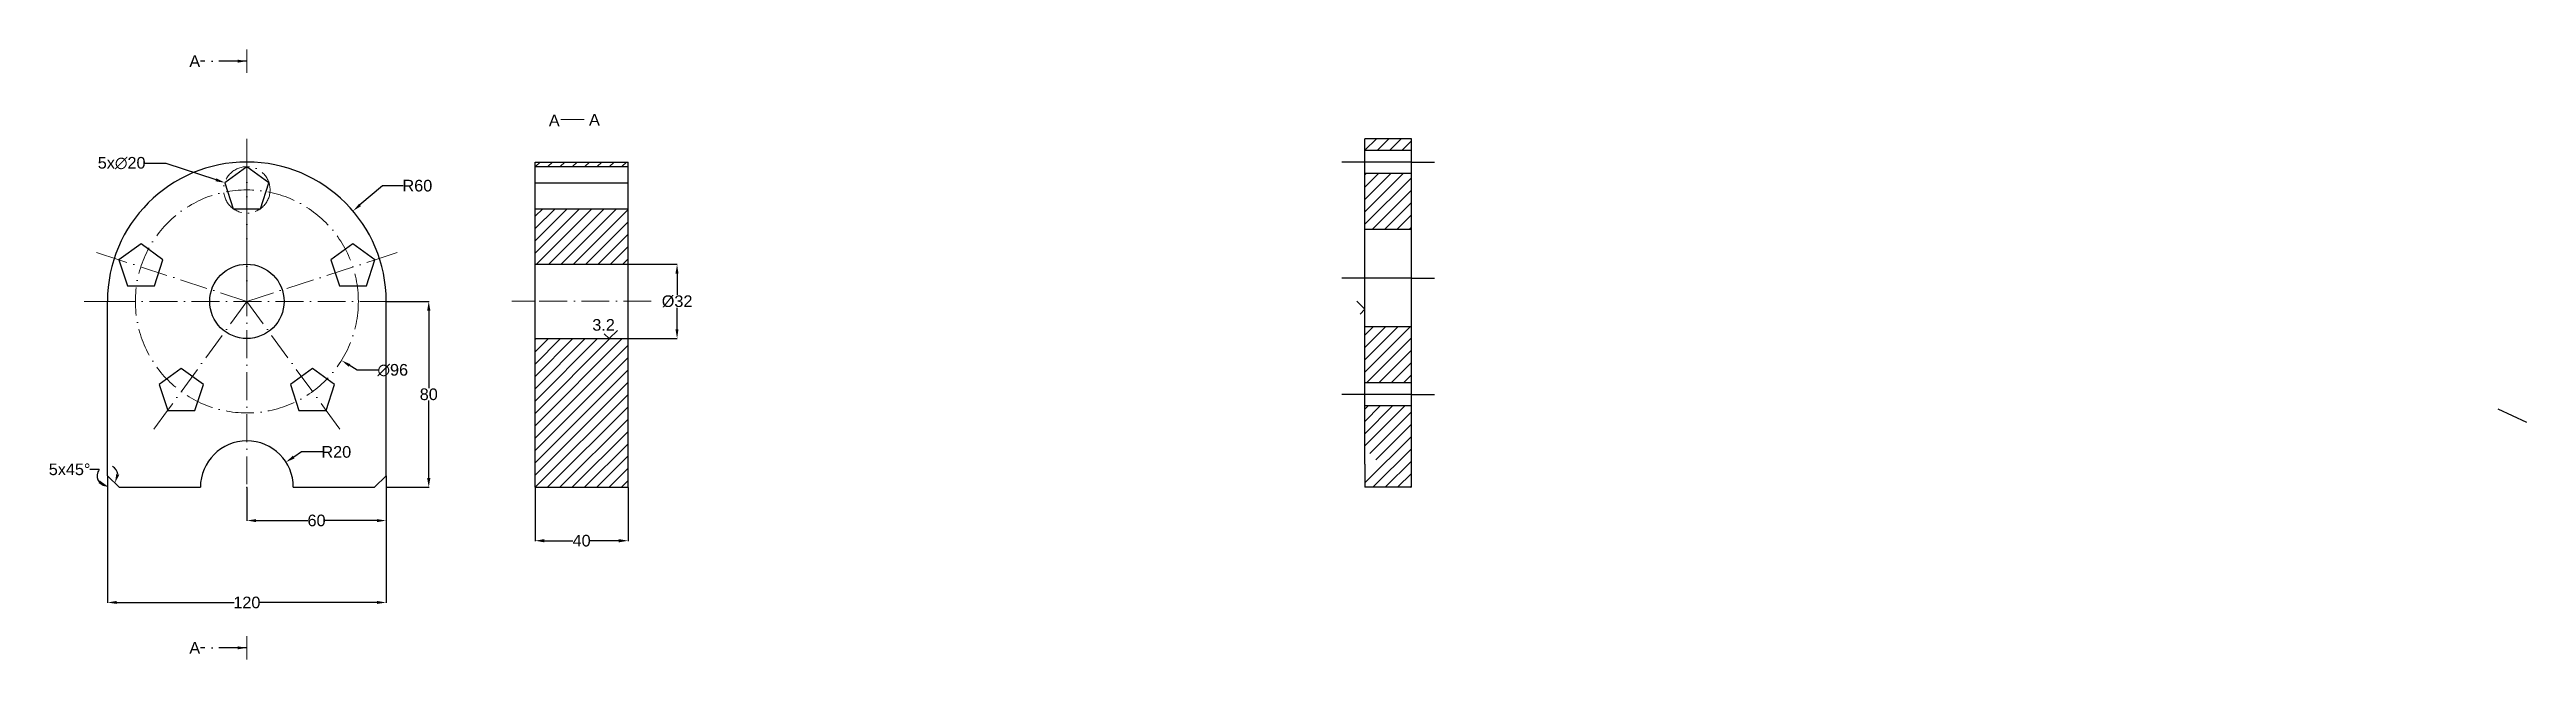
# Model space of a CAD drawing. Header units: inches. Extents: x 96 to 1162, y 45 to 307.
import ezdxf

# ---------------------------------------------------------------- set-up
doc = ezdxf.new("R2010")
doc.units = ezdxf.units.IN
doc.header["$MEASUREMENT"] = 0
doc.linetypes.add('ACAD_ISO10W100', pattern=[18, 12, -3, 0, -3])
for name, color, linetype, lineweight in [('axe', 10, 'ACAD_ISO10W100', 20), ('cote', 7, 'Continuous', 20), ('hasuri', 7, 'Continuous', 20)]:
    doc.layers.add(name, color=color, linetype=linetype, lineweight=lineweight)
doc.layers.add('contur', color=7, linetype='Continuous')
doc.styles.get("Standard").update_dxf_attribs({"font": 'arial.ttf'})
doc.dimstyles.get("Standard").update_dxf_attribs({"dimtxt": 5, "dimasz": 4, "dimexe": 0.18, "dimexo": 0.0625, "dimgap": 0.09, "dimtad": 0, "dimtih": 1, "dimtoh": 1, "dimdec": 0, "dimzin": 0, "dimdsep": 46, "dimtxsty": 'Standard', "dimcen": 0.09, "dimadec": 0, "dimazin": 0, "dimtfac": 1, "dimtdec": 0, "dimtofl": 0, "dimtmove": 0, "dimatfit": 3, "dimfxl": 1, "dimtolj": 1, "dimtzin": 0, "dimarcsym": 0})

# ---------------------------------------------------------------- blocks, each defined once
blk = doc.blocks.new('*U1')
at = {"layer": 'contur'}
blk.add_lwpolyline([(0, 9), (-9.5, 2.1), (-5.9, -9), (5.9, -9), (9.5, 2.1)], close=True, dxfattribs=at)
blk = doc.blocks.new('*U2')
at = {"layer": 'contur', "color": 0, "linetype": 'ByBlock', "lineweight": -2, "transparency": 16777216}
blk.add_blockref('*U1', (180.5, 247.9), dxfattribs=at)
for p, rotation in [((134, 214.1), 72), ((227.1, 214.1), 288), ((151.7, 159.4), 144), ((209.3, 159.4), 216)]:
    blk.add_blockref('*U1', p, dxfattribs=dict(at, rotation=rotation))
blk = doc.blocks.new('*D3')
at = {"layer": 'cote', "color": 0, "lineweight": -2, "transparency": 16777216}
for p, q in [((120.5, 123.9), (120.5, 69.2)), ((240.5, 123.9), (240.5, 69.2)), ((124.5, 69.4), (175.1, 69.4)), ((236.5, 69.4), (185.9, 69.4))]:
    blk.add_line(p, q, dxfattribs=at)
at = {"layer": 'cote', "color": 0, "transparency": 16777216}
for points in [[(124.5, 70.1), (124.5, 68.8), (120.5, 69.4)], [(236.5, 70.1), (236.5, 68.8), (240.5, 69.4)]]:
    blk.add_solid(points, dxfattribs=at)
at = {"layer": 'Defpoints', "color": 0, "transparency": 16777216}
for p in [(120.5, 124), (240.5, 124), (240.5, 69.4)]:
    blk.add_point(p, dxfattribs=at)
at = {"layer": 'cote', "color": 0, "transparency": 16777216, "insert": (180.5, 69.4), "char_height": 5, "attachment_point": 5}
blk.add_mtext('\\A1;120', dxfattribs=at)
blk = doc.blocks.new('*D4')
at = {"layer": 'cote', "color": 0, "lineweight": -2, "transparency": 16777216}
for p, q in [((180.5, 118.9), (180.5, 104.5)), ((240.5, 118.9), (240.5, 104.5)), ((184.5, 104.7), (206.8, 104.7)), ((236.5, 104.7), (214.2, 104.7))]:
    blk.add_line(p, q, dxfattribs=at)
at = {"layer": 'cote', "color": 0, "transparency": 16777216}
for points in [[(184.5, 105.3), (184.5, 104), (180.5, 104.7)], [(236.5, 105.3), (236.5, 104), (240.5, 104.7)]]:
    blk.add_solid(points, dxfattribs=at)
at = {"layer": 'Defpoints', "color": 0, "transparency": 16777216}
for p in [(180.5, 119), (240.5, 119), (240.5, 104.7)]:
    blk.add_point(p, dxfattribs=at)
at = {"layer": 'cote', "color": 0, "transparency": 16777216, "insert": (210.5, 104.7), "char_height": 5, "attachment_point": 5}
blk.add_mtext('\\A1;60', dxfattribs=at)
blk = doc.blocks.new('*D5')
at = {"layer": 'cote', "color": 0, "lineweight": -2, "transparency": 16777216}
for p, q in [((116.9, 126.7), (112.9, 126.7)), ((120.5, 123.9), (120.5, 119.3))]:
    blk.add_line(p, q, dxfattribs=at)
for start, end in [(143.2509, 270), (163.8002, 216.9001), (8.0999, 61.1998)]:
    blk.add_arc((120.5, 124), 4.47, start, end, dxfattribs=at)
at = {"layer": 'cote', "color": 0, "transparency": 16777216}
for points in [[(117.2, 121.9), (116.6, 120.7), (120.5, 119.5)], [(125.6, 124.4), (124.3, 124.8), (123.7, 120.8)]]:
    blk.add_solid(points, dxfattribs=at)
at = {"layer": 'Defpoints', "color": 0, "transparency": 16777216}
for p in [(120.5, 199), (120.5, 124), (120.5, 124), (122.8, 120.1), (125.5, 119)]:
    blk.add_point(p, dxfattribs=at)
at = {"layer": 'cote', "color": 0, "transparency": 16777216, "insert": (104.2, 126.7), "char_height": 5, "attachment_point": 5}
blk.add_mtext('\\A1;5x45°', dxfattribs=at)
blk = doc.blocks.new('*D6')
at = {"layer": 'cote', "color": 0, "lineweight": -2, "transparency": 16777216}
for p, q in [((204, 134.2), (200.7, 132)), ((213, 134.2), (204, 134.2)), ((180.4, 119), (180.6, 119)), ((180.5, 118.9), (180.5, 119.1))]:
    blk.add_line(p, q, dxfattribs=at)
at = {"layer": 'cote', "color": 0, "transparency": 16777216}
blk.add_solid([(200.3, 132.6), (201, 131.4), (197.3, 129.8)], dxfattribs=at)
at = {"layer": 'Defpoints', "color": 0, "transparency": 16777216}
for p in [(197.3, 129.8), (180.5, 119)]:
    blk.add_point(p, dxfattribs=at)
at = {"layer": 'cote', "color": 0, "transparency": 16777216, "insert": (219, 134.2), "char_height": 5, "attachment_point": 5}
blk.add_mtext('\\A1;R20', dxfattribs=at)
blk = doc.blocks.new('*D7')
at = {"layer": 'cote', "color": 0, "lineweight": -2, "transparency": 16777216}
for p, q in [((240.6, 199), (259, 199)), ((258.8, 195), (258.8, 161.6)), ((258.8, 123), (258.8, 156.3)), ((240.6, 119), (259, 119))]:
    blk.add_line(p, q, dxfattribs=at)
at = {"layer": 'cote', "color": 0, "transparency": 16777216}
for points in [[(258.1, 195), (259.5, 195), (258.8, 199)], [(258.1, 123), (259.5, 123), (258.8, 119)]]:
    blk.add_solid(points, dxfattribs=at)
at = {"layer": 'Defpoints', "color": 0, "transparency": 16777216}
for p in [(240.5, 199), (240.5, 119), (258.8, 119)]:
    blk.add_point(p, dxfattribs=at)
at = {"layer": 'cote', "color": 0, "transparency": 16777216, "insert": (258.8, 159), "char_height": 5, "attachment_point": 5}
blk.add_mtext('\\A1;80', dxfattribs=at)
blk = doc.blocks.new('*D8')
at = {"layer": 'cote', "color": 0, "lineweight": -2, "transparency": 16777216}
for p, q in [((180.4, 199), (180.6, 199)), ((180.5, 198.9), (180.5, 199.1)), ((228, 169.4), (224.6, 171.5)), ((237, 169.4), (228, 169.4))]:
    blk.add_line(p, q, dxfattribs=at)
at = {"layer": 'cote', "color": 0, "transparency": 16777216}
blk.add_solid([(225, 172), (224.3, 170.9), (221.3, 173.6)], dxfattribs=at)
at = {"layer": 'Defpoints', "color": 0, "transparency": 16777216}
for p in [(139.8, 224.4), (221.3, 173.6)]:
    blk.add_point(p, dxfattribs=at)
at = {"layer": 'cote', "color": 0, "transparency": 16777216, "insert": (243.3, 169.4), "char_height": 5, "attachment_point": 5}
blk.add_mtext('\\A1;∅96', dxfattribs=at)
blk = doc.blocks.new('*D9')
at = {"layer": 'cote', "color": 0, "lineweight": -2, "transparency": 16777216}
for p, q in [((238.9, 248.8), (229.2, 240.5)), ((247.8, 248.8), (238.9, 248.8)), ((180.4, 199), (180.6, 199)), ((180.5, 198.9), (180.5, 199.1))]:
    blk.add_line(p, q, dxfattribs=at)
at = {"layer": 'cote', "color": 0, "transparency": 16777216}
blk.add_solid([(228.8, 241), (229.6, 240), (226.2, 237.9)], dxfattribs=at)
at = {"layer": 'Defpoints', "color": 0, "transparency": 16777216}
for p in [(226.2, 237.9), (180.5, 199)]:
    blk.add_point(p, dxfattribs=at)
at = {"layer": 'cote', "color": 0, "transparency": 16777216, "insert": (253.9, 248.8), "char_height": 5, "attachment_point": 5}
blk.add_mtext('\\A1;R60', dxfattribs=at)
blk = doc.blocks.new('*D10')
at = {"layer": 'cote', "color": 0, "lineweight": -2, "transparency": 16777216}
for p, q in [((136.7, 258.5), (145.6, 258.5)), ((145.6, 258.5), (167.2, 251.4)), ((180.4, 247), (180.6, 247)), ((180.5, 246.9), (180.5, 247.1))]:
    blk.add_line(p, q, dxfattribs=at)
at = {"layer": 'cote', "color": 0, "transparency": 16777216}
blk.add_solid([(167.4, 252), (167, 250.7), (171, 250.1)], dxfattribs=at)
at = {"layer": 'Defpoints', "color": 0, "transparency": 16777216}
for p in [(171, 250.1), (190, 243.9)]:
    blk.add_point(p, dxfattribs=at)
at = {"layer": 'cote', "color": 0, "transparency": 16777216, "insert": (126.6, 258.5), "char_height": 5, "attachment_point": 5}
blk.add_mtext('\\A1;5x∅20', dxfattribs=at)
blk = doc.blocks.new('*D11')
at = {"layer": 'cote', "color": 0, "lineweight": -2, "transparency": 16777216}
for p, q in [((304.6, 118.9), (304.6, 95.8)), ((344.6, 118.9), (344.6, 95.8)), ((308.6, 96), (320.8, 96)), ((340.6, 96), (328.3, 96))]:
    blk.add_line(p, q, dxfattribs=at)
at = {"layer": 'cote', "color": 0, "transparency": 16777216}
for points in [[(308.6, 96.7), (308.6, 95.3), (304.6, 96)], [(340.6, 96.7), (340.6, 95.3), (344.6, 96)]]:
    blk.add_solid(points, dxfattribs=at)
at = {"layer": 'Defpoints', "color": 0, "transparency": 16777216}
for p in [(304.6, 119), (344.6, 119), (344.6, 96)]:
    blk.add_point(p, dxfattribs=at)
at = {"layer": 'cote', "color": 0, "transparency": 16777216, "insert": (324.6, 96), "char_height": 5, "attachment_point": 5}
blk.add_mtext('\\A1;40', dxfattribs=at)
blk = doc.blocks.new('*D12')
at = {"layer": 'cote', "color": 0, "lineweight": -2, "transparency": 16777216}
for p, q in [((344.6, 215), (365.8, 215)), ((365.7, 211), (365.7, 201.8)), ((365.7, 187), (365.7, 196.2)), ((344.6, 183), (365.8, 183))]:
    blk.add_line(p, q, dxfattribs=at)
at = {"layer": 'cote', "color": 0, "transparency": 16777216}
for points in [[(365, 211), (366.3, 211), (365.7, 215)], [(365, 187), (366.3, 187), (365.7, 183)]]:
    blk.add_solid(points, dxfattribs=at)
at = {"layer": 'Defpoints', "color": 0, "transparency": 16777216}
for p in [(344.6, 215), (344.6, 183), (365.7, 183)]:
    blk.add_point(p, dxfattribs=at)
at = {"layer": 'cote', "color": 0, "transparency": 16777216, "insert": (365.7, 199), "char_height": 5, "attachment_point": 5}
blk.add_mtext('\\A1;%%C32', dxfattribs=at)

msp = doc.modelspace()

# ---------------------------------------------------------------- hatches: boundary and pattern name
h = msp.add_hatch()
h.set_pattern_fill('ANSI31', color=256, scale=30)
h.paths.add_polyline_path([(681.8, 154), (661.8, 154), (661.8, 134, -1), (661.8, 124), (661.8, 119), (681.8, 119)])
h.paths.add_polyline_path([(681.8, 188), (661.8, 188), (661.8, 164), (681.8, 164)])
h.paths.add_polyline_path([(681.8, 269), (661.8, 269), (661.8, 264), (681.8, 264)])
h.paths.add_polyline_path([(681.8, 254), (661.8, 254), (661.8, 230), (681.8, 230)])
at = {"layer": 'hasuri'}
h = msp.add_hatch(dxfattribs=at)
h.set_pattern_fill('ANSI31', color=256, scale=30)
h.paths.add_polyline_path([(344.6, 183), (304.6, 183), (304.6, 119), (344.6, 119)])
h.paths.add_polyline_path([(344.6, 238.9), (304.6, 238.9), (304.6, 215), (344.6, 215)])
h.paths.add_polyline_path([(344.6, 259), (304.6, 259), (304.6, 257), (344.6, 257)])

# ---------------------------------------------------------------- linework, layer by layer
for p, q in [((661.8, 134), (661.8, 269)), ((681.8, 269), (661.8, 269)), ((681.8, 119), (681.8, 269)), ((661.8, 259), (651.8, 259)), ((681.8, 264), (661.8, 264)), ((681.8, 259), (661.8, 259)), ((681.8, 259), (691.8, 259)), ((681.8, 254), (661.8, 254)), ((681.8, 230), (661.8, 230)), ((661.8, 209), (651.8, 209)), ((681.8, 209), (661.8, 209)), ((681.8, 209), (691.8, 209)), ((661.8, 195.6), (658.3, 199.1)), ((661.8, 195.6), (659.7, 193.5)), ((681.8, 188), (661.8, 188)), ((681.8, 164), (661.8, 164)), ((661.8, 159), (651.8, 159)), ((681.8, 159), (661.8, 159)), ((681.8, 154), (661.8, 154)), ((681.8, 159), (691.8, 159)), ((661.8, 129), (661.8, 134)), ((661.8, 129), (661.8, 124)), ((661.8, 124), (661.8, 119)), ((681.8, 119), (661.8, 119))]:
    msp.add_line(p, q)
at = {"layer": 'axe'}
for p, q in [((180.5, 307.4), (180.5, 297.4)), ((315.7, 277.3), (325.7, 277.3)), ((180.5, 259), (180.5, 269)), ((180.5, 259), (180.5, 119)), ((180.5, 199), (180.5, 259)), ((125.4, 216.9), (115.8, 220)), ((180.5, 199), (125.4, 216.9)), ((180.5, 199), (235.7, 216.9)), ((235.7, 216.9), (245.2, 220)), ((120.5, 199), (110.5, 199)), ((120.5, 199), (240.5, 199)), ((180.5, 199), (146.4, 152.1)), ((180.5, 199), (214.6, 152.1)), ((240.5, 199), (250.5, 199)), ((304.6, 199.1), (294.6, 199.1)), ((354.6, 199.1), (304.6, 199.1)), ((146.4, 152.1), (140.5, 144)), ((214.6, 152.1), (220.5, 144)), ((180.5, 119), (180.5, 109)), ((180.5, 54.9), (180.5, 44.9))]:
    msp.add_line(p, q, dxfattribs=at)
for centre, radius in [((180.5, 247), 10), ((180.5, 199), 48)]:
    msp.add_circle(centre, radius, dxfattribs=at)
at = {"layer": 'contur'}
for p, q in [((304.6, 119), (304.6, 259)), ((304.6, 259), (344.6, 259)), ((304.6, 257), (344.6, 257)), ((344.6, 119), (344.6, 259)), ((304.6, 250.1), (344.6, 250.1)), ((304.6, 238.9), (344.6, 238.9)), ((304.6, 215), (344.6, 215)), ((120.5, 124), (120.5, 199)), ((240.5, 124), (240.5, 199)), ((304.6, 183), (344.6, 183)), ((1149.5, 152.7), (1161.8, 147)), ((120.5, 124), (125.5, 119)), ((125.5, 119), (160.5, 119)), ((200.5, 119), (235.5, 119)), ((235.5, 119), (240.5, 124)), ((304.6, 119), (344.6, 119))]:
    msp.add_line(p, q, dxfattribs=at)
msp.add_circle((180.5, 199), 16, dxfattribs=at)
for centre, radius in [((180.5, 199), 60), ((180.5, 119), 20)]:
    msp.add_arc(centre, radius, 0, 180, dxfattribs=at)
at = {"layer": 'cote'}
for q in [(334.3, 185.1), (340, 186.5)]:
    msp.add_line((336.5, 183), q, dxfattribs=at)

# ---------------------------------------------------------------- block references
at = {"layer": 'contur'}
msp.add_blockref('*U2', (0, 0), dxfattribs=at)

# ---------------------------------------------------------------- texts
at = {"layer": 'axe', "char_height": 5, "attachment_point": 6}
for insert in [(160.4, 302.4), (160.4, 49.9)]:
    msp.add_mtext('\\A1;A', dxfattribs=dict(at, insert=insert))
at = {"layer": 'axe', "char_height": 5, "attachment_point": 1}
for insert in [(310.5, 279.4), (327.8, 279.7)]:
    msp.add_mtext_dynamic_manual_height_columns('A', width=6.332, gutter_width=1, heights=[0], dxfattribs=dict(at, insert=insert))
at = {"layer": 'cote', "insert": (329.2, 191.4), "char_height": 5, "attachment_point": 1}
msp.add_mtext_dynamic_manual_height_columns('3.2', width=4.291, gutter_width=1, heights=[0], dxfattribs=at)

# ---------------------------------------------------------------- dimensions: what is measured, and where the dimension line sits
at = {"layer": 'cote'}
dim = msp.add_diameter_dim_2p(p1=(190, 243.9), p2=(171, 250.1), text='5x<>', dimstyle='Standard', dxfattribs=at)
dim.commit()
dim.dimension.update_dxf_attribs({"geometry": '*D10', "text_midpoint": (126.6, 258.5), "dimtype": 163})
for center, mpoint, picture, middle in [((180.5, 199), (226.2, 237.9), '*D9', (253.9, 248.8)), ((180.5, 119), (197.3, 129.8), '*D6', (219, 134.2))]:
    dim = msp.add_radius_dim(center=center, mpoint=mpoint, dimstyle='Standard', dxfattribs=at)
    dim.commit()
    dim.dimension.update_dxf_attribs({"geometry": picture, "text_midpoint": middle, "dimtype": 164})
dim = msp.add_diameter_dim_2p(p1=(139.8, 224.4), p2=(221.3, 173.6), dimstyle='Standard', dxfattribs=at)
dim.commit()
dim.dimension.update_dxf_attribs({"geometry": '*D8', "text_midpoint": (243.3, 169.4), "dimtype": 163})
dim = msp.add_linear_dim(base=(365.7, 183), p1=(344.6, 215), p2=(344.6, 183), angle=90, text='%%C<>', dimstyle='Standard', dxfattribs=at)
dim.commit()
dim.dimension.update_dxf_attribs({"geometry": '*D12', "text_midpoint": (365.7, 199)})
dim = msp.add_angular_dim_2l(base=(122.8, 120.1), line1=((120.5, 124), (120.5, 199)), line2=((120.5, 124), (125.5, 119)), text='5x<>', dimstyle='Standard', dxfattribs=at)
dim.commit()
dim.dimension.update_dxf_attribs({"geometry": '*D5', "text_midpoint": (104.2, 126.7)})
dim = msp.add_linear_dim(base=(258.8, 119), p1=(240.5, 199), p2=(240.5, 119), angle=90, dimstyle='Standard', dxfattribs=at)
dim.commit()
dim.dimension.update_dxf_attribs({"geometry": '*D7', "text_midpoint": (258.8, 159)})
for base, p1, p2, picture, middle in [((240.5, 69.4), (120.5, 124), (240.5, 124), '*D3', (180.5, 69.4)), ((240.5, 104.7), (180.5, 119), (240.5, 119), '*D4', (210.5, 104.7)), ((344.6, 96), (304.6, 119), (344.6, 119), '*D11', (324.6, 96))]:
    dim = msp.add_linear_dim(base=base, p1=p1, p2=p2, dimstyle='Standard', dxfattribs=at)
    dim.commit()
    dim.dimension.update_dxf_attribs({"geometry": picture, "text_midpoint": middle})

# ---------------------------------------------------------------- leaders
at = {"layer": 'axe', "annotation_type": 0, "has_hookline": 1, "hookline_direction": 1, "text_width": 4.67}
for points in [[(180.5, 302.4), (160.5, 302.4)], [(180.5, 49.9), (160.5, 49.9)]]:
    msp.add_leader(points, dimstyle='Standard', dxfattribs=at)

doc.saveas('drawing.dxf')
